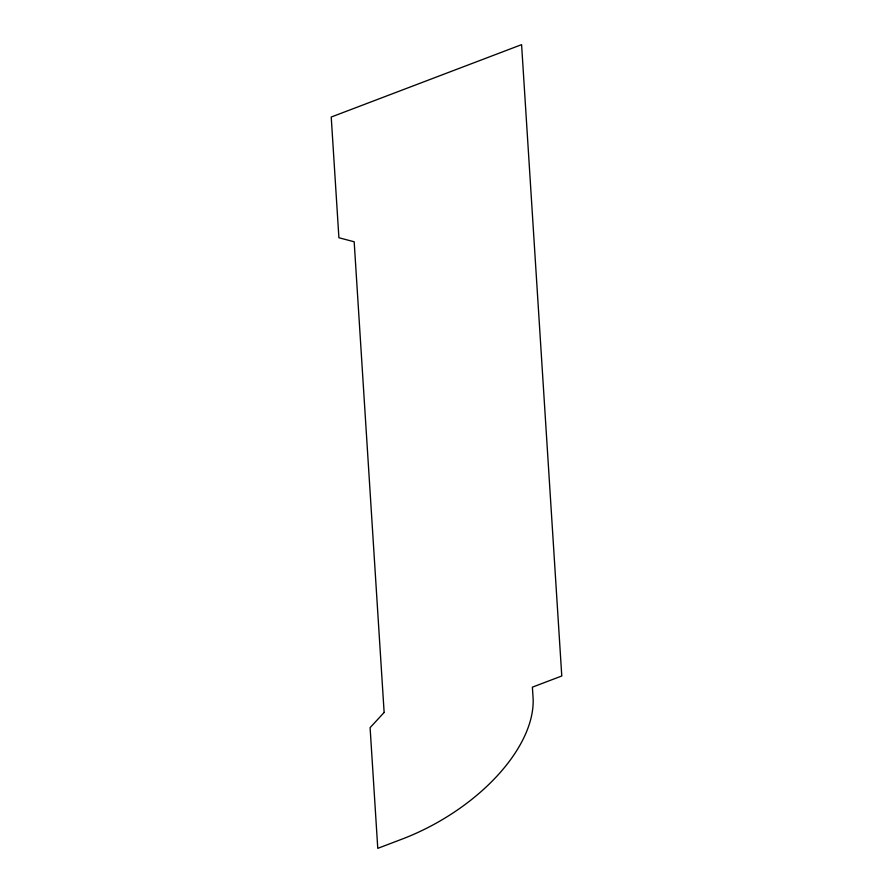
<?xml version="1.0" encoding="UTF-8"?>
<svg xmlns="http://www.w3.org/2000/svg" width="893" height="893" viewBox="0 0 893 893"><rect width="100%" height="100%" fill="white"/><g stroke="black" fill="none" stroke-linecap="round" stroke-linejoin="round"><path stroke-width="1.34" d="M384.135 712.469L370.093 727.65L377.772 848.35L401.805 839.208A150.013 83.886 -29.4 0 0 533.11 698.404L532.384 687.163L561.775 675.99L521.59 44.65L331.225 117.039L338.905 237.739L354.175 241.78L384.135 712.469"/></g></svg>
